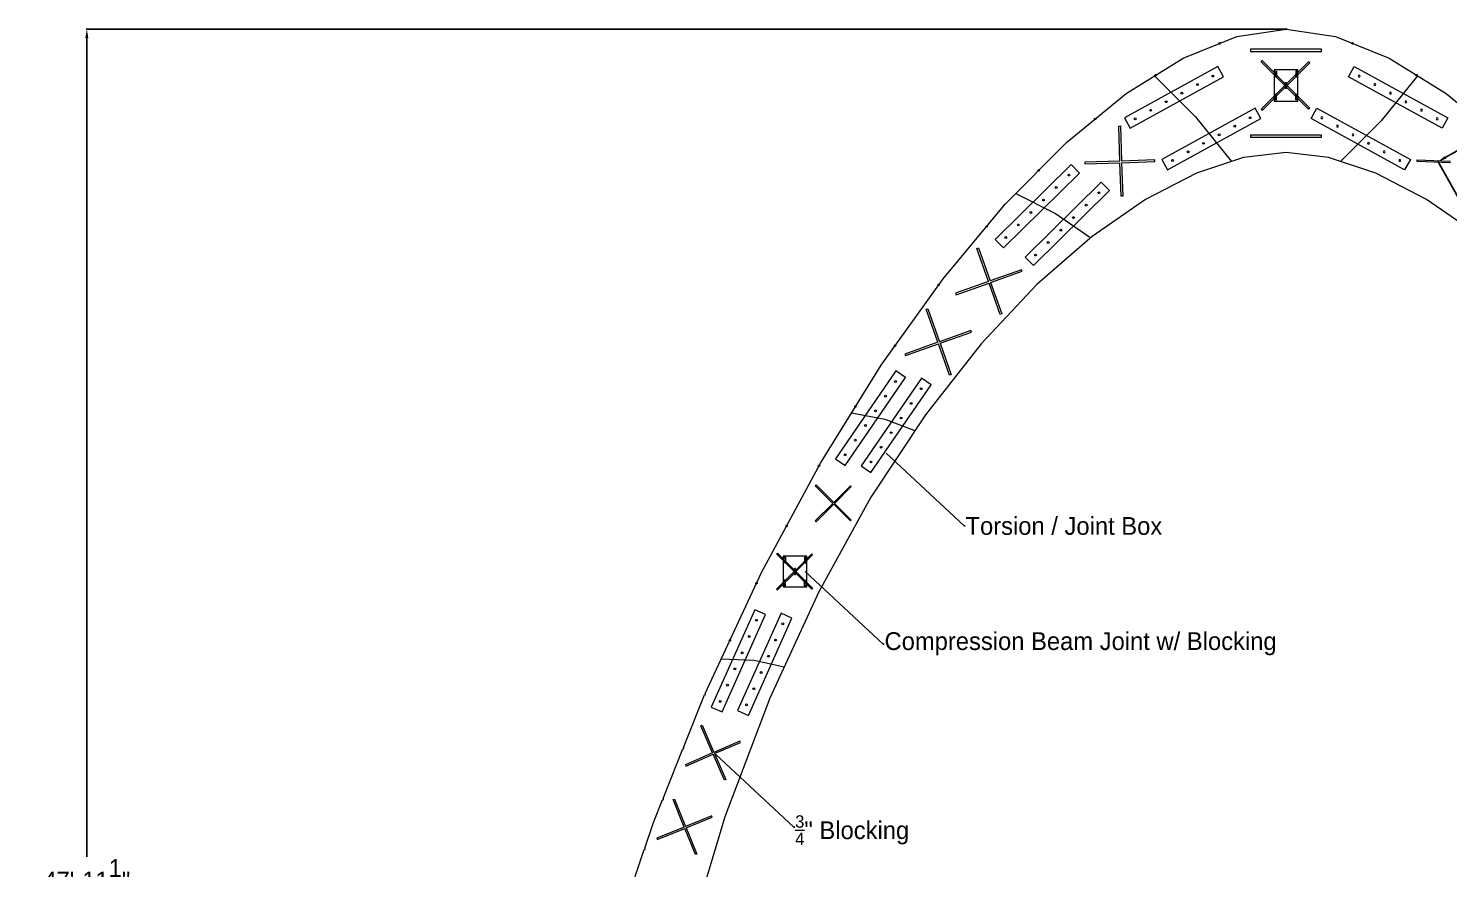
# Model space of a CAD drawing. Extents: x -465 to 2240, y 244 to 1462.
# Drawn here: x 538.3 to 1018, y 667.5 to 951.3 of the extents above; entities that cross this region are included whole.
import ezdxf
from ezdxf import colors
from ezdxf.entities.mleader import LeaderData, LeaderLine
from ezdxf.math import Vec2, Vec3

# ---------------------------------------------------------------- set-up
doc = ezdxf.new("R2010")
doc.units = 0
doc.header["$MEASUREMENT"] = 0
doc.layers.get('0').update_dxf_attribs({"linetype": 'CONTINUOUS', "lineweight": 9})
doc.layers.get('Defpoints').update_dxf_attribs({"linetype": 'CONTINUOUS', "lineweight": 9})
for name, color, linetype, lineweight in [('Annotation', 7, 'CONTINUOUS', 9), ('Compression Box', 1, 'CONTINUOUS', 9), ('Interior Blocking', 252, 'CONTINUOUS', 9), ('Joints', 3, 'CONTINUOUS', 9)]:
    doc.layers.add(name, color=color, linetype=linetype, lineweight=lineweight)
doc.dimstyles.get("Standard").update_dxf_attribs({"dimtxt": 0.18, "dimasz": 0.18, "dimexe": 0.18, "dimexo": 0.0625, "dimgap": 0.09, "dimtad": 0, "dimtih": 1, "dimtoh": 1, "dimdec": 4, "dimzin": 0, "dimdsep": 46, "dimtxsty": 'Standard', "dimcen": 0.09, "dimadec": 0, "dimazin": 0, "dimtfac": 1, "dimtdec": 4, "dimtofl": 0, "dimtmove": 2, "dimatfit": 3, "dimfxl": 1, "dimtolj": 1, "dimtzin": 0, "dimarcsym": 0})

# ---------------------------------------------------------------- blocks, each defined once
blk = doc.blocks.new('*U42')
at = {"layer": 'Joints'}
blk.add_circle((0, 0), 0.313, dxfattribs=at)
blk = doc.blocks.new('*U43')
at = {"layer": 'Joints', "color": 0, "linetype": 'ByBlock', "lineweight": -2, "transparency": 16777216}
for p in [(0, 0), (0, -6), (0, -12), (0, -18), (0, -24), (0, -30)]:
    blk.add_blockref('*U42', p, dxfattribs=at)
blk = doc.blocks.new('*U50')
at = {"layer": 'Joints'}
blk.add_circle((0, 0), 0.312, dxfattribs=at)
blk = doc.blocks.new('*U51')
at = {"layer": 'Joints', "color": 0, "linetype": 'ByBlock', "lineweight": -2, "transparency": 16777216}
for p in [(0, 0), (0, -6), (0, -12), (0, -18), (0, -24), (0, -30)]:
    blk.add_blockref('*U50', p, dxfattribs=at)
blk = doc.blocks.new('*U58')
at = {"layer": 'Joints'}
blk.add_circle((0, 0), 0.312, dxfattribs=at)
blk = doc.blocks.new('*U59')
at = {"layer": 'Joints', "color": 0, "linetype": 'ByBlock', "lineweight": -2, "transparency": 16777216}
for p in [(0, 0), (0, -6), (0, -12), (0, -18), (0, -24), (0, -30)]:
    blk.add_blockref('*U58', p, dxfattribs=at)
blk = doc.blocks.new('*U66')
at = {"layer": 'Joints'}
blk.add_circle((0, 0), 0.312, dxfattribs=at)
blk = doc.blocks.new('*U67')
at = {"layer": 'Joints', "color": 0, "linetype": 'ByBlock', "lineweight": -2, "transparency": 16777216}
for p in [(0, 0), (0, -6), (0, -12), (0, -18), (0, -24), (0, -30)]:
    blk.add_blockref('*U66', p, dxfattribs=at)
blk = doc.blocks.new('*U127')
at = {"layer": 'Joints'}
blk.add_circle((0, 0), 0.313, dxfattribs=at)
blk = doc.blocks.new('*U128')
at = {"layer": 'Joints', "color": 0, "linetype": 'ByBlock', "lineweight": -2, "transparency": 16777216}
for p in [(0, 0), (0, -6), (0, -12), (0, -18), (0, -24), (0, -30)]:
    blk.add_blockref('*U127', p, dxfattribs=at)
blk = doc.blocks.new('*U129')
at = {"layer": 'Joints'}
blk.add_circle((0, 0), 0.312, dxfattribs=at)
blk = doc.blocks.new('*U130')
at = {"layer": 'Joints', "color": 0, "linetype": 'ByBlock', "lineweight": -2, "transparency": 16777216}
for p in [(0, 0), (0, -6), (0, -12), (0, -18), (0, -24), (0, -30)]:
    blk.add_blockref('*U129', p, dxfattribs=at)
blk = doc.blocks.new('*U131')
at = {"layer": 'Joints'}
blk.add_circle((0, 0), 0.312, dxfattribs=at)
blk = doc.blocks.new('*U132')
at = {"layer": 'Joints', "color": 0, "linetype": 'ByBlock', "lineweight": -2, "transparency": 16777216}
for p in [(0, 0), (0, -6), (0, -12), (0, -18), (0, -24), (0, -30)]:
    blk.add_blockref('*U131', p, dxfattribs=at)
blk = doc.blocks.new('*U133')
at = {"layer": 'Joints'}
blk.add_circle((0, 0), 0.312, dxfattribs=at)
blk = doc.blocks.new('*U134')
at = {"layer": 'Joints', "color": 0, "linetype": 'ByBlock', "lineweight": -2, "transparency": 16777216}
for p in [(0, 0), (0, -6), (0, -12), (0, -18), (0, -24), (0, -30)]:
    blk.add_blockref('*U133', p, dxfattribs=at)
blk = doc.blocks.new('*U135')
at = {"layer": 'Joints'}
blk.add_circle((0, 0), 0.312, dxfattribs=at)
blk = doc.blocks.new('*U136')
at = {"layer": 'Joints', "color": 0, "linetype": 'ByBlock', "lineweight": -2, "transparency": 16777216}
for p in [(0, 0), (0, -6), (0, -12), (0, -18), (0, -24), (0, -30)]:
    blk.add_blockref('*U135', p, dxfattribs=at)
blk = doc.blocks.new('*U162')
at = {"layer": 'Joints'}
blk.add_circle((0, 0), 0.312, dxfattribs=at)
blk = doc.blocks.new('*U163')
at = {"layer": 'Joints', "color": 0, "linetype": 'ByBlock', "lineweight": -2, "transparency": 16777216}
for p in [(0, 0), (0, -6), (0, -12), (0, -18), (0, -24), (0, -30)]:
    blk.add_blockref('*U162', p, dxfattribs=at)
blk = doc.blocks.new('*U168')
at = {"layer": 'Joints'}
blk.add_circle((0, 0), 0.312, dxfattribs=at)
blk = doc.blocks.new('*U169')
at = {"layer": 'Joints', "color": 0, "linetype": 'ByBlock', "lineweight": -2, "transparency": 16777216}
for p in [(0, 0), (0, -6), (0, -12), (0, -18), (0, -24), (0, -30)]:
    blk.add_blockref('*U168', p, dxfattribs=at)
blk = doc.blocks.new('*D188')
at = {"layer": 'Annotation', "color": 0, "lineweight": -2, "transparency": 16777216}
for p, q in [((963.08, 951.09), (557.89, 951.09)), ((558.07, 948.09), (558.07, 671.48)), ((558.07, 378.87), (558.07, 655.48)), ((963.08, 375.87), (557.89, 375.87))]:
    blk.add_line(p, q, dxfattribs=at)
at = {"layer": 'Annotation', "color": 0, "lineweight": 15, "transparency": 16777216}
for points in [[(557.57, 948.09), (558.57, 948.09), (558.07, 951.09)], [(557.57, 378.87), (558.57, 378.87), (558.07, 375.87)]]:
    blk.add_solid(points, dxfattribs=at)
at = {"layer": 'Defpoints', "color": 0, "lineweight": 15, "transparency": 16777216}
for p in [(963.15, 951.09), (558.07, 375.87), (963.15, 375.87)]:
    blk.add_point(p, dxfattribs=at)
at = {"layer": 'Annotation', "color": 0, "transparency": 16777216, "insert": (558.07, 663.48), "char_height": 6, "attachment_point": 5}
blk.add_mtext('\\A1;47\'-11{\\H1.000000x;\\S1/4;}"', dxfattribs=at)
blk = doc.blocks.new('*D195')
at = {"layer": 'Annotation', "color": 0, "lineweight": -2, "transparency": 16777216}
for p, q in [((1040.27, 920.82), (1042.89, 922.29)), ((1042.89, 922.29), (1045.89, 922.29)), ((1017.08, 907.8), (1037.66, 919.35)), ((1054.44, 895.59), (1040.19, 920.98)), ((1028.62, 881.1), (1014.38, 906.49))]:
    blk.add_line(p, q, dxfattribs=at)
at = {"layer": 'Annotation', "color": 0, "lineweight": 15, "transparency": 16777216}
for points in [[(1037.41, 919.79), (1037.9, 918.91), (1040.27, 920.82)], [(1016.83, 908.23), (1017.32, 907.36), (1014.46, 906.33)]]:
    blk.add_solid(points, dxfattribs=at)
at = {"layer": 'Defpoints', "color": 0, "lineweight": 15, "transparency": 16777216}
for p in [(1040.27, 920.82), (1054.47, 895.54), (1028.66, 881.05)]:
    blk.add_point(p, dxfattribs=at)
at = {"layer": 'Annotation', "color": 0, "transparency": 16777216, "insert": (1061.39, 922.29), "char_height": 6, "attachment_point": 5}
blk.add_mtext('\\A1;2\'-5{\\H1.000000x;\\S5/8;}"', dxfattribs=at)

msp = doc.modelspace()

# ---------------------------------------------------------------- linework, layer by layer
for p, q in [((918.72661, 935.32246), (932.56116, 921.41263)), ((1007.56809, 935.32246), (995.21961, 920.078)), ((932.56116, 921.41263), (944.74004, 906.35701)), ((995.21961, 920.078), (981.55465, 906.35701)), ((871.82805, 895.53698), (885.27253, 888.78299)), ((885.27253, 888.78299), (897.16657, 880.63569)), ((816.38827, 821.45424), (827.64528, 819.33405)), ((827.64528, 819.33405), (837.78257, 815.46122)), ((772.35488, 738.34423), (783.42606, 737.94523)), ((783.42606, 737.94523), (793.61841, 735.64922))]:
    msp.add_line(p, q)
for points in [[(766.92581, 726.64619), (785.98494, 767.56644), (805.85098, 804.45683), (826.38431, 837.57856), (847.27951, 866.77907), (868.23118, 891.90577), (888.93391, 912.80611), (909.08229, 929.32751), (928.37092, 941.31741), (946.49439, 948.62323), (963.1473, 951.09241), (979.79965, 948.62323), (997.92264, 941.31741), (1017.21086, 929.32751), (1037.35891, 912.80611)], [(1028.65507, 881.04768), (1010.58335, 893.57271), (993.41988, 902.43328), (977.49706, 907.69876), (963.1473, 909.43851), (948.79751, 907.69876), (932.87461, 902.43328), (915.711, 893.57271), (897.6391, 881.04768), (878.99132, 864.78885), (860.10007, 844.72686), (841.29777, 820.79234), (822.91683, 792.91593), (805.28967, 761.02829), (788.74869, 725.06005), (773.62632, 684.94186), (760.25497, 640.60435), (748.96704, 591.97817), (740.09496, 538.99396), (733.97113, 481.58236), (730.92798, 419.67402), (730.72484, 375.86935), (688.59077, 375.86935), (689.27925, 386.37955)], [(759.61265, 708.39157), (766.73987, 726.18205)], [(752.71517, 691.17456), (759.42671, 707.92743)], [(746.52171, 674.37621), (749.47632, 683.08996), (752.52923, 690.71043)], [(740.97841, 658.02789), (746.36115, 673.90269)]]:
    msp.add_lwpolyline(points)
for centre in [(963.14735, 951.0924), (940.735, 946.30154), (985.55968, 946.30123), (919.0992, 935.55407), (1007.19543, 935.55328), (898.6534, 920.77596), (879.59774, 903.38083), (861.99012, 884.42106), (845.79006, 864.69761), (831.08084, 844.14185), (817.68723, 823.54955), (805.3656, 803.55549), (794.41607, 783.22269), (784.26875, 763.88702), (775.27129, 744.59687)]:
    msp.add_circle(centre, 0.25)
for centre, start, end in [((766.83284, 726.41412), 248.1679722, 68.1679722), ((759.51968, 708.1595), 248.1679722, 68.1679722), ((752.6222, 690.9425), 248.1679722, 68.1679722), ((746.44143, 674.13945), 251.2695167, 71.2695167)]:
    msp.add_arc(centre, 0.25, start, end)
at = {"layer": 'Compression Box'}
for points in [[(959.1473, 926.79544), (967.1473, 926.79544), (967.1473, 937.3123), (959.1473, 937.3123)], [(959.5223, 936.9373), (959.8973, 936.9373), (959.8973, 934.9373), (959.5223, 934.9373)], [(966.7723, 936.9373), (966.3973, 936.9373), (966.3973, 934.9373), (966.7723, 934.9373)], [(962.9598, 933.05387), (963.3348, 933.05387), (963.3348, 931.05387), (962.9598, 931.05387)], [(959.5223, 927.17544), (959.8973, 927.17544), (959.8973, 929.17544), (959.5223, 929.17544)], [(966.7723, 927.17544), (966.3973, 927.17544), (966.3973, 929.17544), (966.7723, 929.17544)], [(793.27433, 762.72823), (801.27433, 762.72823), (801.27433, 772.98355), (793.27433, 772.98355)], [(793.64933, 772.73933), (794.02433, 772.73933), (794.02433, 770.73933), (793.64933, 770.73933)], [(800.89933, 772.73933), (800.52433, 772.73933), (800.52433, 770.73933), (800.89933, 770.73933)], [(797.46183, 768.85589), (797.08683, 768.85589), (797.08683, 766.85589), (797.46183, 766.85589)], [(793.64933, 762.97746), (794.02433, 762.97746), (794.02433, 764.97746), (793.64933, 764.97746)], [(800.89933, 762.97746), (800.52433, 762.97746), (800.52433, 764.97746), (800.89933, 764.97746)]]:
    msp.add_lwpolyline(points, close=True, dxfattribs=at)
at = {"layer": 'Interior Blocking'}
for points in [[(951.1473, 943.54273), (975.1473, 943.54273), (975.1473, 944.29273), (951.1473, 944.29273)], [(951.1473, 914.53949), (975.1473, 914.53949), (975.1473, 915.28949), (951.1473, 915.28949)]]:
    msp.add_lwpolyline(points, close=True, dxfattribs=at)
for points in [[(962.7137, 932.05387), (954.69462, 940.07296), (955.0753, 940.45364), (963.09439, 932.43456)], [(963.47508, 932.05387), (971.11348, 939.69227), (970.73279, 940.07296), (963.09439, 932.43456)], [(962.7137, 932.05387), (954.69462, 924.03478), (955.0753, 923.6541), (963.09439, 931.67318)], [(963.47508, 932.05387), (971.11348, 924.41547), (970.73279, 924.03478), (963.09439, 931.67318)], [(907.00535, 906.52148), (906.61205, 918.36389), (907.17424, 918.38256), (907.56754, 906.54015)], [(907.58621, 905.97796), (918.86643, 906.35259), (918.84776, 906.91478), (907.56754, 906.54015)], [(1018.70838, 905.97796), (1007.42816, 906.35259), (1007.44683, 906.91478), (1018.72705, 906.54015)], [(907.00535, 906.52148), (895.16294, 906.12817), (895.18161, 905.56598), (907.02402, 905.95929)], [(907.58621, 905.97796), (907.96084, 894.69774), (907.39865, 894.67906), (907.02402, 905.95929)], [(862.63855, 865.83751), (858.67408, 877.00354), (859.20416, 877.19175), (863.16863, 866.02571)], [(863.35683, 865.49563), (873.99279, 869.2719), (873.80458, 869.80198), (863.16863, 866.02571)], [(862.63855, 865.83751), (851.47251, 861.87304), (851.66071, 861.34296), (862.82675, 865.30743)], [(863.35683, 865.49563), (867.1331, 854.85968), (866.60302, 854.67147), (862.82675, 865.30743)], [(845.53107, 845.30024), (841.5666, 856.46628), (842.09668, 856.65448), (846.06115, 845.48845)], [(846.24935, 844.95836), (856.88531, 848.73463), (856.6971, 849.26471), (846.06115, 845.48845)], [(845.53107, 845.30024), (834.36503, 841.33577), (834.55323, 840.80569), (845.71927, 844.77016)], [(846.24935, 844.95836), (850.02562, 834.32241), (849.49554, 834.13421), (845.71927, 844.77016)], [(810.05994, 790.88322), (804.13547, 796.80769), (804.41672, 797.08894), (810.34119, 791.16447)], [(810.62244, 790.88322), (816.26566, 796.52644), (815.98441, 796.80769), (810.34119, 791.16447)], [(810.05994, 790.88322), (804.13547, 784.95875), (804.41672, 784.6775), (810.34119, 790.60197)], [(810.62244, 790.88322), (816.26566, 785.24), (815.98441, 784.95875), (810.34119, 790.60197)], [(796.99308, 767.85589), (791.06861, 773.78036), (791.34986, 774.06161), (797.27433, 768.13714)], [(797.55558, 767.85589), (803.1988, 773.49911), (802.91755, 773.78036), (797.27433, 768.13714)], [(796.99308, 767.85589), (791.06861, 761.93142), (791.34986, 761.65017), (797.27433, 767.57464)], [(797.55558, 767.85589), (803.1988, 762.21267), (802.91755, 761.93142), (797.27433, 767.57464)], [(769.44299, 706.56336), (765.44057, 715.76727), (765.8775, 715.95727), (769.87992, 706.75336)], [(770.06992, 706.31643), (778.8369, 710.12884), (778.6469, 710.56577), (769.87992, 706.75336)], [(769.44299, 706.56336), (760.23908, 702.56094), (760.42908, 702.12401), (769.63299, 706.12642)], [(770.06992, 706.31643), (773.88233, 697.54945), (773.4454, 697.35944), (769.63299, 706.12642)], [(759.87385, 681.5206), (756.07452, 690.81019), (756.51552, 690.99055), (760.31485, 681.70097)], [(759.87385, 681.5206), (750.58426, 677.72127), (750.76463, 677.28027), (760.05421, 681.0796)], [(760.49521, 681.25996), (764.11418, 672.41138), (763.67318, 672.23102), (760.05421, 681.0796)], [(760.49521, 681.25996), (769.3438, 684.87893), (769.16343, 685.31993), (760.31485, 681.70097)]]:
    msp.add_lwpolyline(points, dxfattribs=at)
at = {"layer": 'Joints'}
for points in [[(940.10349, 938.43358), (908.55113, 921.10012), (910.47707, 917.5943), (942.02943, 934.92777)], [(986.19121, 938.43358), (1017.74356, 921.10012), (1015.81762, 917.5943), (984.26527, 934.92777)], [(952.72936, 924.37492), (921.17701, 907.04145), (923.10295, 903.53564), (954.6553, 920.8691)], [(973.56533, 924.37492), (1005.11768, 907.04145), (1003.19174, 903.53564), (971.63939, 920.8691)], [(890.51905, 905.32007), (864.89321, 880.03536), (867.70262, 877.18805), (893.32846, 902.47275)], [(900.639, 899.36864), (875.01316, 874.08394), (877.82257, 871.23662), (903.44841, 896.52133)], [(831.27591, 835.64829), (810.90794, 805.96419), (814.20617, 803.70108), (834.57414, 833.38518)], [(839.96467, 833.21437), (819.5967, 803.53027), (822.89494, 801.26716), (843.26291, 830.95126)], [(839.96467, 833.21437), (819.5967, 803.53027), (822.89494, 801.26716), (843.26291, 830.95126)], [(783.67022, 754.92093), (768.98825, 722.05089), (772.64048, 720.41956), (787.32245, 753.2896)], [(792.56569, 753.73231), (777.88373, 720.86226), (781.53595, 719.23093), (796.21792, 752.10098)]]:
    msp.add_lwpolyline(points, close=True, dxfattribs=at)

# ---------------------------------------------------------------- block references
for name, p, rotation in [('*U67', (938.43709, 935.23622), 298.782446834132), ('*U136', (951.06297, 921.17756), 298.782446834132), ('*U59', (889.78827, 901.78935), 314.6160841336839), ('*U134', (899.90822, 895.83793), 314.6160841336839), ('*U51', (831.2277, 832.04306), 325.543737824176), ('*U130', (839.91646, 829.60914), 325.543737824176), ('*U132', (839.91646, 829.60914), 325.543737824176), ('*U43', (784.27284, 751.3661), 335.931254700509), ('*U128', (793.16831, 750.17747), 335.931254700509)]:
    msp.add_blockref(name, p, dxfattribs=dict(at, rotation=rotation))
at = {"layer": 'Joints', "xscale": -1, "rotation": 61.217553165868}
for name, p in [('*U163', (987.8576, 935.23622)), ('*U169', (975.23172, 921.17756))]:
    msp.add_blockref(name, p, dxfattribs=at)

# ---------------------------------------------------------------- dimensions: what is measured, and where the dimension line sits
at = {"layer": 'Annotation'}
dim = msp.add_linear_dim(base=(558.06624, 375.86935), p1=(963.1473, 951.09241), p2=(963.1473, 375.86935), angle=90, dimstyle='Standard', override={"dimtxt": 6, "dimasz": 3, "dimgap": 1, "dimlunit": 4, "dimcen": 3, "dimtmove": 0}, dxfattribs=at)
dim.commit()
dim.dimension.update_dxf_attribs({"geometry": '*D188', "text_midpoint": (558.06624, 663.48088)})
dim = msp.add_aligned_dim(p1=(1028.65507, 881.04768), p2=(1054.46664, 895.53698), distance=28.99273, dimstyle='Standard', override={"dimtxt": 6, "dimasz": 3, "dimgap": 1, "dimlunit": 4, "dimcen": 3, "dimtmove": 0}, dxfattribs=at)
dim.commit()
dim.dimension.update_dxf_attribs({"geometry": '*D195', "text_midpoint": (1061.39076, 922.28725)})

# ---------------------------------------------------------------- leaders
ml = msp.add_multileader_mtext('Standard', dxfattribs=at)
ml.set_content('\\A1;{\\H1x;Torsion / Joint Box }', color=256)
ml.set_leader_properties()
ml.build(insert=Vec2(0, 0))
ml.multileader.update_dxf_attribs({"text_right_attachment_type": 6, "dogleg_length": 0.36, "arrow_head_size": 0.18})
ctx = ml.context
ctx.base_point, ctx.char_height, ctx.arrow_head_size, ctx.landing_gap_size, ctx.plane_origin = Vec3(854.772, 783.25468), 6, 0.18, 0.09, Vec3(978.04447, 762.55212)
ctx.right_attachment = 6
notes = []
notes.append((ctx, [(1, (1, 1, 0), (854.412, 783.25468), (1, 0), 0.36, [(0, [(827.92224, 807.90763)], 0, [])])]))
ctx.mtext.insert, ctx.mtext.flow_direction = Vec3(854.862, 786.25468), 5
ml = msp.add_multileader_mtext('Standard', dxfattribs=at)
ml.set_content('\\A1;Compression Beam Joint w/ Blocking', color=256)
ml.set_leader_properties()
ml.build(insert=Vec2(0, 0))
ml.multileader.update_dxf_attribs({"text_right_attachment_type": 6, "dogleg_length": 0.36, "arrow_head_size": 0.18})
ctx = ml.context
ctx.base_point, ctx.char_height, ctx.arrow_head_size, ctx.landing_gap_size, ctx.plane_origin = Vec3(827.41856, 743.33925), 6, 0.18, 0.09, Vec3(950.69103, 722.63669)
ctx.right_attachment = 6
notes.append((ctx, [(1, (1, 1, 0), (827.05856, 743.33925), (1, 0), 0.36, [(0, [(800.56879, 767.9922)], 0, [])])]))
ctx.mtext.insert, ctx.mtext.flow_direction = Vec3(827.50856, 747.33925), 5
ml = msp.add_multileader_mtext('Standard', dxfattribs=at)
ml.set_content('\\A1;{\\H0.7x;\\S3/4;}" Blocking', color=256)
ml.set_leader_properties()
ml.build(insert=Vec2(0, 0))
ml.multileader.update_dxf_attribs({"text_right_attachment_type": 6, "dogleg_length": 0.36, "arrow_head_size": 0.18})
ctx = ml.context
ctx.base_point, ctx.char_height, ctx.arrow_head_size, ctx.landing_gap_size, ctx.plane_origin = Vec3(797.2245, 681.4938), 6, 0.18, 0.09, Vec3(920.49697, 660.79124)
ctx.right_attachment = 6
notes.append((ctx, [(1, (1, 1, 0), (796.8645, 681.4938), (1, 0), 0.36, [(0, [(770.37473, 706.14675)], 0, [])])]))
ctx.mtext.insert, ctx.mtext.flow_direction = Vec3(797.3145, 685.4938), 5
for ctx, leaders in notes:
    for number, flags, end, landing, length, lines in leaders:
        leader = LeaderData()
        leader.index, (leader.has_last_leader_line, leader.has_dogleg_vector, leader.attachment_direction) = number, flags
        leader.last_leader_point, leader.dogleg_vector, leader.dogleg_length = Vec3(end), Vec3(landing), length
        for number, points, colour, breaks in lines:
            line = LeaderLine()
            line.index, line.vertices, line.color, line.breaks = number, Vec3.list(points), colors.encode_raw_color(colour), breaks
            leader.lines.append(line)
        ctx.leaders.append(leader)

doc.saveas('drawing.dxf')
